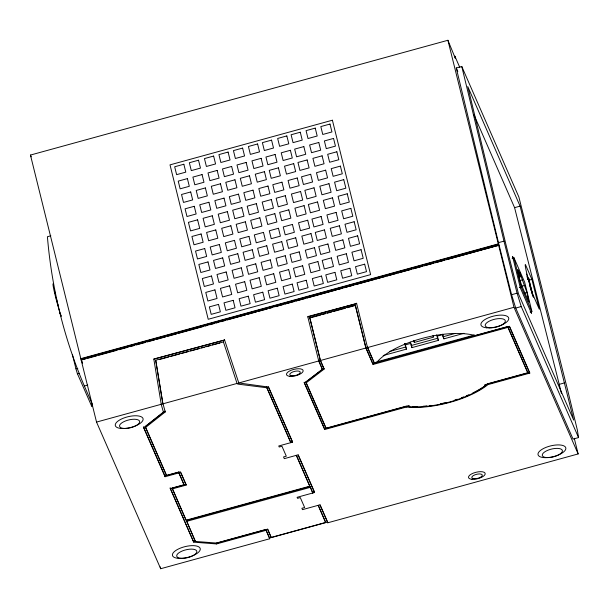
<?xml version="1.0" encoding="UTF-8"?>
<svg xmlns="http://www.w3.org/2000/svg" width="609" height="609" viewBox="0 0 609 609"><rect width="100%" height="100%" fill="white"/><g stroke="black" fill="none" stroke-linecap="round" stroke-linejoin="round"><path stroke-width="0.91" d="M495.048 246.318L498.718 245.305L81.104 359.752L96.534 422.075L160.677 568.73L269.764 538.737L266.08 530.31L216.538 543.936L193.723 542.155L170.124 487.847L170.337 488.7L184.101 484.916L178.856 472.927L165.092 476.71L143.655 427.708L163.41 412.118L165.26 411.928L165.047 411.075M186.148 485.091L185.935 484.239L172.172 488.022L172.385 488.875L186.148 485.091L180.325 471.785L166.561 475.568L145.536 427.495L145.323 426.643L163.585 412.232M145.536 427.495L165.26 411.928L162.687 402.648L155.706 360.185L223.465 341.938M509.497 326.325L529.792 373.104L487.954 384.614A58.738 22.761 -13.9 0 1 406.294 407.063L324.681 429.505L304.371 383.069L322.374 369.29L318.674 360.467L320.311 360.018L324.117 369.092L306.114 382.878L326.043 428.447L408.852 405.678L409.294 406.698L413.29 406.926A57.596 22.32 -13.9 0 0 482.351 387.933L485.312 385.794L485.099 384.941M306.114 382.878L305.901 382.026L323.904 368.239M574.264 438.29L578.139 453.941L327.764 522.788L319.923 504.846L302.49 509.642L301.889 508.271L304.637 507.51L300.29 497.576L297.542 498.337L297.093 497.309L314.526 492.514L298.052 454.862L284.296 458.653L283.543 456.94L286.299 456.179L281.952 446.245L279.196 446.998L278.747 445.971L292.51 442.187L268.379 387.019L266.727 387.75L238.401 384.188L237.008 383.449L162.907 403.828L155.706 360.185M81.971 361.266L80.837 358.671L30.45 155.059L447.912 40.27L455.456 58.639L454.824 56.074L459.765 67.371M456.27 67.987L461.774 66.48L518.868 196.996L567.268 388.595L577.317 429.863L578.55 437.574L573.046 439.089L515.732 308.063L511.583 294.71L498.474 242.648L456.27 67.987L457.793 71.474M50.821 235.797L47.411 236.734A564.551 519.294 -23.6 0 0 84.354 386.022L92.309 404.201M474.03 114.934L514.59 207.654L520.094 206.139L573.678 420.088L518.525 293.995L506.581 247.14L467.781 86.562L520.094 206.139M498.474 242.648L503.978 241.134L461.774 66.48M80.837 358.671L498.299 243.889L498.718 245.305M498.451 244.232L81.91 358.762L82.177 359.843M83.09 359.592L85.846 358.83M87.681 358.328L96.854 355.808M98.688 355.298L117.042 350.259M118.877 349.749L128.05 347.229M129.884 346.727L134.475 345.463M136.309 344.96L145.482 342.433M147.317 341.931L154.656 339.913M156.49 339.411L165.663 336.884M167.498 336.381L176.679 333.861M178.513 333.351L203.284 326.538M205.119 326.036L207.867 325.282M209.709 324.78L214.292 323.516M216.126 323.014L218.882 322.252M220.717 321.75L225.3 320.486M227.134 319.984L245.488 314.937M247.323 314.434L256.496 311.907M258.33 311.405L267.511 308.885M269.345 308.375L272.094 307.621M275.763 306.609L283.101 304.591M284.943 304.089L294.117 301.569M295.951 301.059L305.124 298.539M306.959 298.037L336.32 289.96M338.155 289.458L342.745 288.194M344.58 287.692L347.328 286.938M349.163 286.428L353.753 285.172M355.587 284.662L373.934 279.615M375.768 279.112L384.949 276.593M386.784 276.09L395.957 273.563M397.791 273.06L411.555 269.277M413.389 268.767L422.562 266.247M424.397 265.745L433.57 263.217M435.405 262.715L444.585 260.195M446.42 259.685L464.766 254.646M466.601 254.136L475.781 251.616M477.616 251.114L482.199 249.85M484.033 249.347L493.214 246.82M91.746 405.815L91.769 406.409L77.267 373.34L75.95 368.841L77.785 368.338M77.457 373.835L79.292 373.332M512.131 258.269L513.966 257.767L524.654 282.203L531.893 311.481L530.058 311.983M307.903 316.924L356.691 303.503L307.751 316.581L318.735 360.977L322.374 369.29M153.818 359.082L224.614 339.997L153.818 359.082L161.301 404.65L163.41 412.118M324.117 369.092L320.372 360.528L309.76 317.647L355.283 305.132L365.834 347.503L373.089 364.456L507.959 327.376L527.896 372.944L484.863 384.774L485.312 385.794M311.732 317.487L320.836 314.99M322.656 314.488L325.389 313.734M327.208 313.232L331.76 311.983M333.58 311.481L345.417 308.23M347.237 307.728L354.522 305.726M159.512 359.523L168.647 357.011M170.474 356.509L179.609 353.996M181.436 353.494L188.744 351.484M190.571 350.982L199.714 348.47M201.541 347.967L204.281 347.214M206.108 346.711L210.676 345.455M212.503 344.953L219.811 342.943M84.354 386.022L87.765 385.086M518.548 275.976L520.383 275.466L519.546 272.056L526.952 292.465L528.909 302.041C524.448 291.589 518.822 281.16 517.84 269.642L520.383 275.466M518.739 277.27L521.487 276.509M519.584 280.68L522.332 279.919M527.523 279.348L529.373 278.876M526.496 274.058L529.152 280.125L531.901 279.371L539.292 309.227L532.845 294.497A17.425 1.066 74.6 0 1 527.204 275.108A17.425 1.066 74.6 0 1 525.453 264.633L531.901 279.371M521.982 286.161L524.73 285.408M519.37 287.547L521.205 287.045L531.893 311.481M511.583 294.71L517.087 293.195L521.235 306.548L578.55 437.574M524.197 293.226L526.952 292.465M365.834 347.503L367.463 347.054L374.451 363.398L376.377 362.873A59.613 23.104 -13.9 0 1 475.462 335.628L509.322 326.317L529.792 373.104M96.534 422.075L162.907 403.828M318.735 360.977L238.758 382.97L268.379 387.019M320.372 360.528L365.895 348.013L373.089 364.456M356.539 303.16L367.524 347.564L513.988 307.294L578.139 453.941M515.732 308.063L521.235 306.548M404.825 343.491L405.427 344.861L410.93 343.347M413.648 340.834L414.348 342.433L433.616 337.135L432.915 335.536M389.448 351.507L405.586 347.069L406.485 349.124L383.183 355.534M411.09 345.554L437.521 338.292L438.427 340.347L411.989 347.61L410.245 342.144M442.393 334.212L443.032 336.777L454.862 333.519M443.032 336.777L443.931 338.832L463.951 333.329M377.085 361.769L474.335 335.026M372.875 363.603L506.833 326.774M304.371 383.069L304.157 382.216L324.468 428.652L406.081 406.211A58.738 22.761 -13.9 0 0 409.705 406.477M482.967 387.217A58.738 22.761 -13.9 0 0 487.74 383.761L529.579 372.251M143.655 427.708L143.45 426.856L164.879 475.857L178.643 472.074L184.101 484.916M290.539 441.822L290.752 442.674L266.514 386.898L290.539 441.822L292.297 441.335L292.51 442.187M561.46 393.551L559.222 384.355L564.726 382.84M172.385 488.875L186.088 520.2L309.783 486.188L296.461 455.349M186.392 520.52L195.36 541.393L186.392 520.52L310.088 486.507L312.767 492.993L310.088 486.507M186.598 521.373L310.301 487.36M312.554 492.141L314.313 491.661L314.526 492.514M269.764 538.737L265.874 529.457L216.324 543.083L216.538 543.936M269.559 537.884L327.558 521.936L327.764 522.788M193.51 541.302L216.971 543.083L267.557 529.168L271.241 537.595L325.716 522.613L318.324 505.341M527.188 276.669L529.061 280.955L532.228 293.751M526.975 276.608L529.13 281.541L532.73 296.081M513.669 258.947L512.557 256.412L520.375 287.981L531.467 313.338L531.018 311.534M367.524 347.564L374.451 363.398M309.76 317.647L320.311 360.018M305.901 382.026L325.457 426.734M268.546 387.035L292.297 441.335M298.22 454.87L314.313 491.661M320.083 504.846L327.185 521.076M296.294 455.349L309.783 486.188M318.157 505.333L325.716 522.613M267.709 529.16L271.241 537.595M180.843 472.592L185.935 484.239M30.45 155.059L31.211 156.795M145.323 426.643L166.561 475.568M172.172 488.022L186.088 520.2M170.337 488.7L193.723 542.155M81.104 359.752L82.618 363.208M59.918 313.018L61.052 315.614M224.462 339.655L238.911 383.312L237.16 383.792L223.313 341.596M514.59 207.654L559.222 384.355M503.978 241.134L517.087 293.195M529.152 280.125L533.4 297.321M529.442 284.114L530.972 290.303M513.966 257.767L521.205 287.045M447.912 40.27L498.299 243.889M498.565 244.963L513.988 307.294M527.896 372.944L507.746 326.523L507.959 327.376M487.74 383.761L487.954 384.614M443.931 338.832L442.872 334.562L437.369 336.077L438.427 340.347M436.683 334.874L437.521 338.292M413.922 340.728L414.348 342.433M411.144 344.199L411.989 347.61M405.427 344.861L406.485 349.124M404.741 343.659L405.586 347.069M409.088 405.845L409.294 406.698M406.081 406.211L406.294 407.063M376.164 362.02L376.377 362.873M355.283 305.132L365.895 348.013M325.838 427.594L326.043 428.447M324.468 428.652L324.681 429.505M265.874 529.457L266.08 530.31M178.643 472.074L178.856 472.927M164.879 475.857L165.092 476.71M160.228 566.888L160.677 568.73M72.41 354.529L75.95 368.841M91.517 404.703L91.685 405.495M482.221 387.697A58.738 22.761 -13.9 0 1 472.82 392.927M468.74 394.815A58.738 22.761 -13.9 0 1 466.189 395.903M463.677 396.908A58.738 22.761 -13.9 0 1 461.302 397.806M457.26 399.222A58.738 22.761 -13.9 0 1 454.786 400.014M446.367 402.389A58.738 22.761 -13.9 0 1 442.949 403.196M442.096 403.386A58.738 22.761 -13.9 0 1 440.391 403.752M431.012 405.381A58.738 22.761 -13.9 0 1 429.33 405.609M426.825 405.906A58.738 22.761 -13.9 0 1 423.118 406.249M417.713 406.546A58.738 22.761 -13.9 0 1 412.537 406.584M58.692 307.164A14.563 0.891 74.6 0 1 57.916 304.462M57.657 303.548A14.563 0.891 74.6 0 1 56.028 297.283M55.145 293.477A14.563 0.891 74.6 0 1 54.818 291.833M61.212 316.474A20.021 1.226 74.6 0 1 54.741 293.561A20.021 1.226 74.6 0 1 53.569 284.22M332.4 120.217L170.01 164.864L208.217 319.276L370.615 274.621L332.4 120.217M183.849 164.247L174.676 166.767L176.625 174.654L185.798 172.134L183.849 164.247M198.519 160.213L189.346 162.732L191.295 170.619L200.475 168.099L198.519 160.213M213.622 156.056L204.449 158.584L206.398 166.47L215.578 163.943L213.622 156.056M228.101 152.075L218.928 154.602L220.877 162.489L230.05 159.969L228.101 152.075M242.61 148.086L233.437 150.613L235.386 158.5L244.567 155.973L242.61 148.086M257.592 143.968L248.411 146.495L250.368 154.382L259.541 151.854L257.592 143.968M271.561 140.131L262.388 142.651L264.336 150.537L273.51 148.017L271.561 140.131M286.839 135.929L277.666 138.449L279.615 146.335L288.795 143.815L286.839 135.929M300.283 132.229L291.11 134.756L293.058 142.643L302.231 140.116L300.283 132.229M315.241 128.118L306.068 130.638L308.017 138.525L317.19 136.005L315.241 128.118M329.994 124.061L320.821 126.581L322.77 134.475L331.943 131.947L329.994 124.061M187.405 178.604L178.231 181.132L180.135 188.82L189.308 186.301L187.405 178.604M202.074 174.57L192.901 177.097L194.804 184.786L203.977 182.266L202.074 174.57M217.177 170.421L208.004 172.941L209.907 180.637L219.08 178.11L217.177 170.421M231.656 166.44L222.483 168.959L224.386 176.656L233.559 174.128L231.656 166.44M246.165 162.451L236.992 164.97L238.895 172.659L248.069 170.139L246.165 162.451M261.139 158.332L251.966 160.852L253.869 168.548L263.042 166.021L261.139 158.332M275.116 154.488L265.943 157.015L267.846 164.704L277.019 162.177L275.116 154.488M290.394 150.286L281.221 152.813L283.124 160.502L292.297 157.982L290.394 150.286M303.838 146.594L294.665 149.114L296.568 156.802L305.741 154.283L303.838 146.594M318.796 142.476L309.623 145.003L311.526 152.692L320.699 150.172L318.796 142.476M333.549 138.426L324.376 140.945L326.279 148.634L335.452 146.114L333.549 138.426M190.708 191.964L181.535 194.484L183.499 202.432L192.672 199.904L190.708 191.964M205.378 187.93L196.205 190.45L198.169 198.397L207.349 195.87L205.378 187.93M220.481 183.773L211.308 186.293L213.272 194.241L222.452 191.721L220.481 183.773M234.96 179.792L225.787 182.319L227.751 190.259L236.924 187.739L234.96 179.792M249.469 175.803L240.296 178.323L242.26 186.27L251.441 183.751L249.469 175.803M264.451 171.685L255.27 174.204L257.242 182.152L266.415 179.632L264.451 171.685M278.42 167.84L269.247 170.368L271.211 178.315L280.384 175.788L278.42 167.84M293.698 163.638L284.525 166.166L286.489 174.113L295.669 171.586L293.698 163.638M307.142 159.946L297.968 162.466L299.933 170.413L309.106 167.894L307.142 159.946M322.1 155.835L312.927 158.355L314.891 166.303L324.064 163.775L322.1 155.835M336.853 151.778L327.68 154.298L329.644 162.245L338.817 159.725L336.853 151.778M194.256 206.299L185.083 208.818L186.986 216.507L196.159 213.98L194.256 206.299M208.925 202.264L199.752 204.791L201.655 212.472L210.828 209.945L208.925 202.264M224.028 198.115L214.855 200.635L216.758 208.316L225.931 205.796L224.028 198.115M238.507 194.134L229.334 196.654L231.237 204.335L240.41 201.815L238.507 194.134M253.017 190.137L243.844 192.665L245.747 200.346L254.92 197.826L253.017 190.137M267.998 186.027L258.817 188.546L260.721 196.227L269.894 193.708L267.998 186.027M281.967 182.182L272.794 184.702L274.697 192.391L283.87 189.863L281.967 182.182M297.245 177.98L288.072 180.5L289.975 188.189L299.148 185.661L297.245 177.98M310.689 174.281L301.516 176.808L303.419 184.489L312.592 181.969L310.689 174.281M325.648 170.17L316.474 172.697L318.378 180.378L327.551 177.851L325.648 170.17M340.401 166.112L331.227 168.64L333.131 176.321L342.304 173.801L340.401 166.112M197.605 219.826L188.425 222.346L190.548 230.902L199.722 228.383L197.605 219.826M212.275 215.792L203.102 218.311L205.218 226.868L214.391 224.348L212.275 215.792M227.378 211.635L218.205 214.162L220.321 222.719L229.494 220.192L227.378 211.635M241.857 207.654L232.676 210.181L234.8 218.738L243.973 216.21L241.857 207.654M256.366 203.665L247.193 206.192L249.309 214.749L258.482 212.221L256.366 203.665M271.34 199.546L262.167 202.074L264.283 210.63L273.464 208.103L271.34 199.546M285.317 195.71L276.143 198.229L278.26 206.786L287.433 204.266L285.317 195.71M300.595 191.508L291.422 194.027L293.538 202.584L302.711 200.064L300.595 191.508M314.038 187.808L304.858 190.335L306.982 198.892L316.155 196.364L314.038 187.808M328.997 183.697L319.824 186.217L321.94 194.773L331.113 192.254L328.997 183.697M343.75 179.64L334.577 182.16L336.693 190.716L345.866 188.196L343.75 179.64M201.099 233.963L191.926 236.482L193.982 244.78L203.155 242.26L201.099 233.963M215.776 229.928L206.596 232.448L208.651 240.745L217.824 238.226L215.776 229.928M230.88 225.772L221.699 228.299L223.754 236.596L232.927 234.069L230.88 225.772M245.351 221.79L236.178 224.318L238.233 232.615L247.406 230.088L245.351 221.79M259.868 217.801L250.687 220.329L252.743 228.619L261.916 226.099L259.868 217.801M274.842 213.683L265.669 216.21L267.716 224.508L276.897 221.981L274.842 213.683M288.811 209.839L279.638 212.366L281.693 220.664L290.866 218.136L288.811 209.839M304.097 205.644L294.916 208.164L296.971 216.461L306.144 213.942L304.097 205.644M317.533 201.944L308.36 204.464L310.415 212.762L319.588 210.242L317.533 201.944M332.491 197.834L323.318 200.353L325.373 208.651L334.547 206.131L332.491 197.834M347.244 193.776L338.071 196.296L340.127 204.594L349.3 202.074L347.244 193.776M204.715 248.548L195.535 251.068L197.491 258.954L206.664 256.435L204.715 248.548M219.385 244.513L210.212 247.033L212.16 254.92L221.333 252.4L219.385 244.513M234.488 240.357L225.315 242.884L227.264 250.771L236.437 248.244L234.488 240.357M248.959 236.383L239.786 238.903L241.743 246.79L250.916 244.262L248.959 236.383M263.476 232.387L254.303 234.914L256.252 242.801L265.425 240.273L263.476 232.387M278.45 228.268L269.277 230.796L271.226 238.682L280.406 236.155L278.45 228.268M292.427 224.432L283.246 226.951L285.202 234.838L294.375 232.318L292.427 224.432M307.705 220.23L298.532 222.749L300.481 230.636L309.654 228.116L307.705 220.23M321.141 216.53L311.968 219.057L313.924 226.944L323.097 224.417L321.141 216.53M336.107 212.419L326.926 214.939L328.883 222.825L338.056 220.306L336.107 212.419M350.86 208.362L341.679 210.889L343.636 218.768L352.809 216.248L350.86 208.362M208.019 261.916L198.846 264.435L200.841 272.497L210.014 269.977L208.019 261.916M222.688 257.881L213.515 260.401L215.51 268.462L224.683 265.943L222.688 257.881M237.792 253.725L228.619 256.252L230.613 264.314L239.786 261.786L237.792 253.725M252.271 249.743L243.098 252.271L245.092 260.332L254.265 257.805L252.271 249.743M266.78 245.754L257.607 248.282L259.601 256.343L268.782 253.816L266.78 245.754M281.761 241.636L272.581 244.163L274.583 252.225L283.756 249.698L281.761 241.636M295.73 237.799L286.557 240.319L288.552 248.381L297.725 245.861L295.73 237.799M311.009 233.597L301.836 236.117L303.83 244.179L313.003 241.659L311.009 233.597M324.452 229.898L315.279 232.425L317.274 240.486L326.447 237.959L324.452 229.898M339.411 225.787L330.238 228.306L332.232 236.368L341.405 233.848L339.411 225.787M354.164 221.729L344.991 224.249L346.985 232.311L356.158 229.791L354.164 221.729M211.506 275.999L202.333 278.526L204.297 286.481L213.477 283.954L211.506 275.999M226.175 271.964L217.002 274.492L218.974 282.447L228.147 279.919L226.175 271.964M241.278 267.815L232.105 270.335L234.077 278.29L243.25 275.77L241.278 267.815M255.757 263.834L246.584 266.354L248.548 274.309L257.729 271.789L255.757 263.834M270.267 259.845L261.094 262.365L263.065 270.32L272.238 267.8L270.267 259.845M285.248 255.727L276.067 258.246L278.039 266.202L287.212 263.682L285.248 255.727M299.217 251.882L290.044 254.41L292.008 262.365L301.189 259.837L299.217 251.882M314.495 247.68L305.322 250.208L307.294 258.163L316.467 255.635L314.495 247.68M327.939 243.988L318.766 246.508L320.73 254.463L329.911 251.943L327.939 243.988M342.897 239.877L333.724 242.397L335.696 250.352L344.869 247.825L342.897 239.877M357.65 235.82L348.477 238.34L350.441 246.295L359.622 243.775L357.65 235.82M214.939 289.884L205.766 292.411L207.89 300.998L217.07 298.479L214.939 289.884M229.616 285.849L220.435 288.377L222.567 296.964L231.74 294.444L229.616 285.849M244.719 281.701L235.538 284.22L237.67 292.815L246.843 290.287L244.719 281.701M259.19 277.719L250.017 280.239L252.141 288.833L261.322 286.314L259.19 277.719M273.707 273.73L264.534 276.25L266.658 284.845L275.831 282.317L273.707 273.73M288.681 269.612L279.508 272.132L281.632 280.726L290.805 278.199L288.681 269.612M302.65 265.768L293.477 268.287L295.609 276.882L304.782 274.362L302.65 265.768M317.936 261.565L308.755 264.093L310.887 272.68L320.06 270.16L317.936 261.565M331.372 257.873L322.199 260.393L324.323 268.988L333.504 266.46L331.372 257.873M346.338 253.755L337.158 256.282L339.289 264.869L348.462 262.35L346.338 253.755M361.084 249.698L351.911 252.225L354.035 260.812L363.215 258.292L361.084 249.698M218.524 304.371L209.351 306.89L211.201 314.358L220.374 311.831L218.524 304.371M233.201 300.336L224.021 302.856L225.87 310.324L235.044 307.796L233.201 300.336M248.305 296.18L239.124 298.707L240.974 306.167L250.147 303.647L248.305 296.18M262.776 292.198L253.603 294.726L255.453 302.186L264.626 299.666L262.776 292.198M277.293 288.209L268.112 290.737L269.962 298.197L279.135 295.677L277.293 288.209M292.267 284.091L283.094 286.618L284.936 294.078L294.109 291.559L292.267 284.091M306.236 280.254L297.063 282.774L298.912 290.234L308.085 287.714L306.236 280.254M321.514 276.052L312.341 278.572L314.191 286.032L323.364 283.512L321.514 276.052M334.958 272.352L325.785 274.88L327.634 282.34L336.807 279.82L334.958 272.352M349.916 268.242L340.743 270.761L342.593 278.229L351.766 275.702L349.916 268.242M364.669 264.184L355.496 266.704L357.346 274.172L366.519 271.644L364.669 264.184M471.96 479.283A8.579 3.327 -13.9 0 0 485.175 474.099A8.579 3.327 -13.9 0 0 473.406 473.102A8.579 3.327 -13.9 0 0 471.96 479.283M473.977 478.735A5.42 2.101 -13.9 0 0 482.313 475.469A5.42 2.101 -13.9 0 0 474.883 474.837A5.42 2.101 -13.9 0 0 473.977 478.735M289.93 376.347A8.579 3.327 -13.9 0 0 303.137 371.17A8.579 3.327 -13.9 0 0 291.368 370.173A8.579 3.327 -13.9 0 0 289.93 376.347M291.939 375.806A5.42 2.101 -13.9 0 0 300.283 372.533A5.42 2.101 -13.9 0 0 292.853 371.909A5.42 2.101 -13.9 0 0 291.939 375.806M121.039 428.454A14.296 5.542 -13.9 0 0 143.062 419.822A14.296 5.542 -13.9 0 0 123.452 418.155A14.296 5.542 -13.9 0 0 121.039 428.454M123.718 428.409A10.338 4.004 -13.9 0 0 139.636 422.166A10.338 4.004 -13.9 0 0 125.462 420.971A10.338 4.004 -13.9 0 0 123.718 428.409M486.698 327.809A14.296 5.542 -13.9 0 0 508.713 319.177A14.296 5.542 -13.9 0 0 489.103 317.51A14.296 5.542 -13.9 0 0 486.698 327.809M489.37 327.764A10.338 4.004 -13.9 0 0 505.295 321.522A10.338 4.004 -13.9 0 0 491.113 320.326A10.338 4.004 -13.9 0 0 489.37 327.764M543.784 457.603A14.296 5.542 -13.9 0 0 565.799 448.962A14.296 5.542 -13.9 0 0 546.189 447.303A14.296 5.542 -13.9 0 0 543.784 457.603M546.463 457.557A10.338 4.004 -13.9 0 0 562.381 451.315A10.338 4.004 -13.9 0 0 548.199 450.112A10.338 4.004 -13.9 0 0 546.463 457.557M178.201 558.331A14.296 5.542 -13.9 0 0 200.216 549.691A14.296 5.542 -13.9 0 0 180.607 548.031A14.296 5.542 -13.9 0 0 178.201 558.331M180.873 558.286A10.338 4.004 -13.9 0 0 196.798 552.043A10.338 4.004 -13.9 0 0 182.616 550.848A10.338 4.004 -13.9 0 0 180.873 558.286"/></g></svg>
